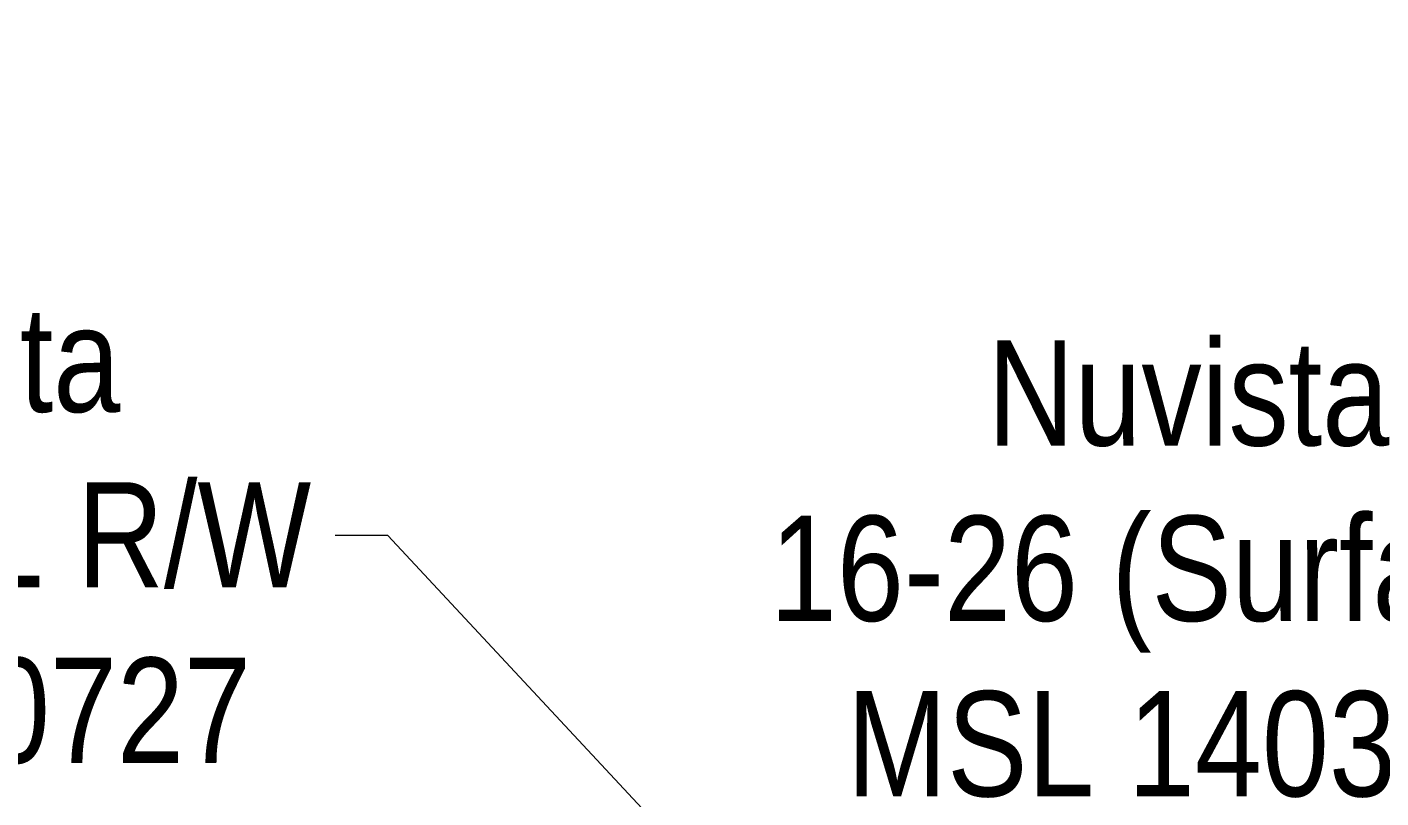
# Model space of a CAD drawing. Extents: x 383425 to 391668, y 6055101 to 6059545.
# Drawn here: x 384627.8 to 384756.5, y 6058618.2 to 6058691.4 of the extents above; entities that cross this region are included whole.
import ezdxf

# ---------------------------------------------------------------- set-up
doc = ezdxf.new("R2010")
doc.units = 0
doc.header["$LTSCALE"] = 5
doc.header["$PDMODE"] = 35
doc.header["$PDSIZE"] = 20
doc.layers.get('Defpoints').update_dxf_attribs({"color": 9})
doc.layers.add('C-RW-T', color=13, linetype='Continuous', lineweight=9)
doc.layers.add('C-WS-T', color=13, linetype='Continuous', lineweight=9)
doc.styles.add('80CG', font='ARIALN.TTF', dxfattribs={"height": 10})
doc.dimstyles.new('Compass 5 000', dxfattribs={"dimscale": 5, "dimtxt": 9, "dimasz": 2, "dimexe": 0.2, "dimexo": 0.0625, "dimgap": 0.5, "dimtad": 0, "dimtih": 1, "dimtoh": 1, "dimzin": 0, "dimdsep": 46, "dimtxsty": '80CG', "dimcen": 0.1, "dimse1": 1, "dimse2": 1, "dimclrd": 256, "dimclrt": 256, "dimaunit": 1, "dimadec": 4, "dimazin": 0, "dimtfac": 0.06, "dimtofl": 0, "dimtmove": 0, "dimatfit": 1, "dimfxl": 0.2, "dimtolj": 1, "dimtzin": 0, "dimlwd": -1, "dimarcsym": 0})

# ---------------------------------------------------------------- blocks, each defined once
blk = doc.blocks.new('*D87')
at = {"layer": 'C-RW-T', "transparency": 16777216}
for p, q in [((384662.14, 6058643.08), (384657.14, 6058643.08)), ((384722.08, 6058578.8), (384662.14, 6058643.08)), ((384702.19, 6058580.82), (384692.24, 6058581.83)), ((384732.02, 6058577.79), (384712.13, 6058579.81)), ((384741.97, 6058576.77), (384751.92, 6058575.76))]:
    blk.add_line(p, q, dxfattribs=at)
for points in [[(384702.35, 6058582.48), (384702.02, 6058579.16), (384712.13, 6058579.81)], [(384742.14, 6058578.43), (384741.8, 6058575.12), (384732.02, 6058577.79)]]:
    blk.add_solid(points, dxfattribs=at)
at = {"layer": 'Defpoints', "color": 0, "transparency": 16777216}
for p in [(384712.13, 6058579.81), (384708.93, 6058548.29), (384728.82, 6058546.27)]:
    blk.add_point(p, dxfattribs=at)
at = {"layer": 'C-RW-T', "transparency": 16777216, "insert": (384617.6, 6058643.08), "char_height": 10, "attachment_point": 5, "style": '80CG'}
blk.add_mtext('\\A1;Nuvista\\P20.00 P/L R/W\\PPLA 210727', dxfattribs=at)

msp = doc.modelspace()

# ---------------------------------------------------------------- texts
at = {"layer": 'C-WS-T', "insert": (384738.232, 6058639.895), "char_height": 9.99619, "width": 78.96486, "attachment_point": 5, "style": '80CG'}
msp.add_mtext('Nuvista\\P16-26 (Surface)\\PMSL 140333', dxfattribs=at)

# ---------------------------------------------------------------- dimensions: what is measured, and where the dimension line sits
at = {"layer": 'C-RW-T'}
dim = msp.add_linear_dim(base=(384712.134, 6058579.807), p1=(384728.821, 6058546.273), p2=(384708.931, 6058548.295), angle=174.1959, text='Nuvista\\P20.00 P/L R/W\\PPLA 210727', dimstyle='Compass 5 000', override={"dimtmove": 1}, dxfattribs=at)
dim.commit()
dim.dimension.update_dxf_attribs({"geometry": '*D87', "text_midpoint": (384654.641, 6058643.078), "dimtype": 161})

doc.saveas('drawing.dxf')
